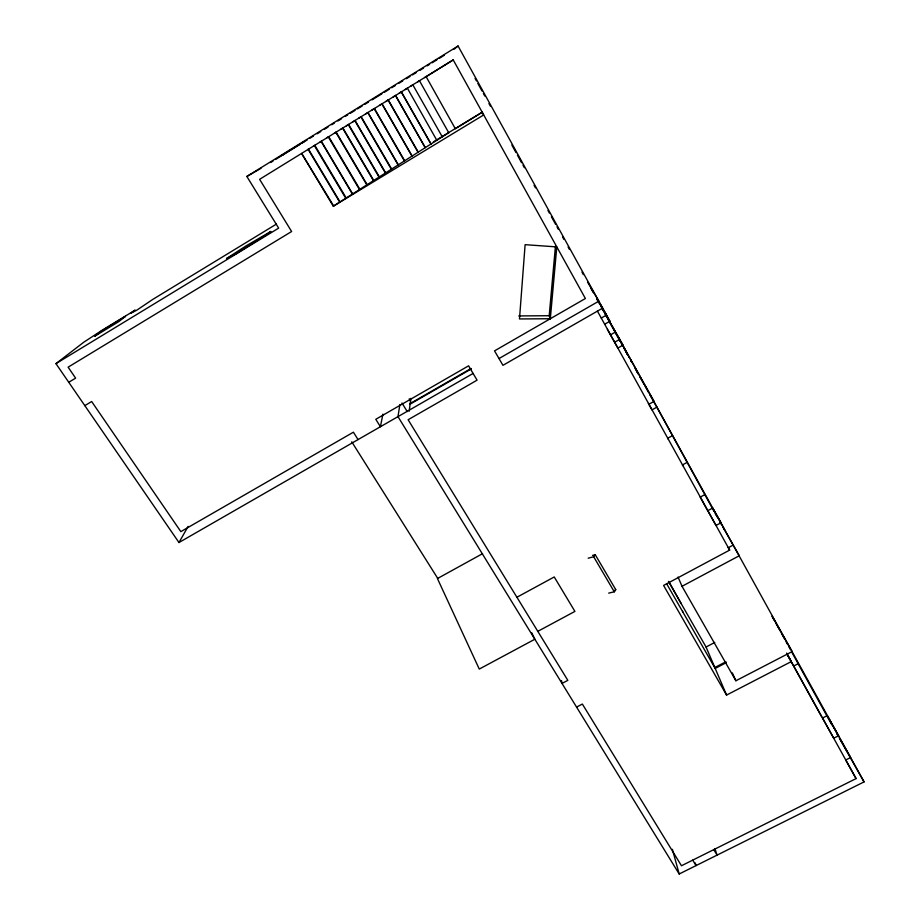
<?xml version="1.0" encoding="UTF-8"?>
<svg xmlns="http://www.w3.org/2000/svg" width="920" height="920" viewBox="0 0 920 920"><rect width="100%" height="100%" fill="white"/><g stroke="black" fill="none" stroke-linecap="round" stroke-linejoin="round"><path stroke-width="1.38" d="M333.592 205.861L301.622 153.433L333.304 206.218L448.776 132.687M550.321 318.734L556.784 246.916L525.113 244.674L519.49 318.952L550.321 318.734L549.205 315.721L555.45 246.111M409.193 411.228L410.826 398.383M442.244 136.769L412.815 84.812L410.883 86.1M399.866 404.581L397.98 416.633L679.19 874L864.064 781.896L612.352 326.485M382.916 414.149L380.397 426.73L375.785 419.301L468.591 365.827L477.066 380.167L408.112 419.738L567.835 680.351L562.028 683.433L561.534 680.605M602.945 309.028L602.669 308.119L502.952 365.32L494.534 350.876L585.396 298.517L453.215 59.904L259.612 179.32L291.617 231.518L68.114 367.172L75.624 378.131L68.758 382.283M604.681 324.231L609.914 321.241L458.068 46L454.054 49.231M276.356 224.135L152.95 299.299L136.493 310.373L130.605 313.306L135.217 310.097L101.326 330.74L83.754 342.228L55.936 363.641L178.974 542.535L188.14 526.378M614.146 591.594L615.664 589.478M608.672 593.135L614.261 591.779L615.779 589.674L595.228 554.691L592.537 555.404M588.167 558.21L593.664 556.749L595.228 554.691M424.672 77.602L453.215 59.904M417.772 81.857L419.451 80.718L448.776 132.802M405.283 89.55L407.364 88.17L436.862 140.357M399.142 93.334L401.35 91.885L430.997 143.922M393.231 96.979L395.588 95.438L425.258 147.683L395.45 95.53M385.802 101.556L388.286 99.946L418.151 152.007M379.546 105.42L382.053 103.787L412.056 155.905M371.841 110.159L374.44 108.491L404.558 160.609M358.662 118.289L360.881 116.863L391.368 169.245M365.447 114.103L367.966 112.481L398.233 164.68M352.682 121.969L355.039 120.462L385.572 172.753M334.316 133.296L336.145 132.123L367.068 184.575M340.872 129.248L342.884 127.96L373.681 180.377M346.38 125.856L348.622 124.418L379.281 176.755M320.068 142.071L321.356 141.254L352.578 193.809M327.117 137.724L328.739 136.701L359.8 189.186M307.809 149.626L308.476 149.201L339.963 201.836M313.72 145.981L314.801 145.302L346.127 197.857M55.936 363.641L278.656 228.137L246.847 176.467L458.068 46M301.116 143.439L280.496 156.181L284.165 154.089M270.641 162.518L273.09 161M275.529 159.493L280.427 156.469M282.865 154.962L299.989 144.382M301.99 143.083L307.326 139.851M309.775 138.345L313.444 136.079M317.112 133.814L320.781 131.548M324.449 129.283L328.118 127.017M331.786 124.752L334.224 123.245M337.893 120.98L341.561 118.715M345.23 116.449L347.679 114.931M350.129 113.424L355.016 110.4M357.466 108.893L362.353 105.869M364.803 104.362L368.471 102.097M372.14 99.831L381.915 93.782M384.364 92.276L389.252 89.251M391.702 87.745L395.37 85.479M399.038 83.214L402.707 80.948M406.375 78.683L410.044 76.418M412.493 74.911L416.162 72.645M419.83 70.38L423.499 68.114M427.167 65.849L429.617 64.331M432.055 62.825L436.954 59.8M439.392 58.293L444.291 55.269M333.304 206.218L483.621 114.988L482.218 112.228L455.319 128.72L426.098 76.613M433.366 141.898L482.218 112.228M84.824 405.628L91.655 401.522L180.837 531.622L353.406 432.193L358.053 439.587M246.847 176.467L260.992 168.326M410.171 403.546L471.063 368.494M410.09 404.156L471.097 369.035M178.974 542.535L473.098 373.451M499.008 358.547L598.839 301.162L587.535 282.106M601.266 318.055L606.498 315.054L599.553 303.289L628.164 355.028M610.455 334.88L615.422 332.051L623.07 345.092L617.86 348.059L607.372 329.325M614.652 342.251L619.873 339.284M302.197 142.83L304.359 141.623M648.945 404.225L654.108 401.338L643.735 382.916M714.058 511.428L656.869 407.157L651.958 409.894L648.381 403.466M672.554 435.574L667.667 438.276L668.035 438.932M482.528 553.691L437.437 578.553L479.262 669.07L534.842 639.239L531.737 632.776M687.286 462.288L682.421 464.956L682.812 465.658M705.065 494.488L700.223 497.122L707.744 510.818M516.913 597.252L554.231 576.966L574.908 611.397L537.809 631.35M712.655 508.047L707.768 510.692L716.024 525.458L721.073 522.732L712.655 508.047L724.603 529.69M728.329 547.688L733.355 544.996M597.425 311.121L729.652 550.102L663.584 585.442L726.581 695.071L791.338 661.572L786.611 653.096M774.674 620.954L772.075 616.25L792.166 651.578L735.885 680.765L682.019 586.293L739.289 555.737L722.66 526.654M576.575 707.1L582.36 704.053L681.467 865.755L856.083 778.596L786.83 653.637M726.581 695.071L706.054 647.013L714.782 642.436M714.817 667.529L725.903 661.744M726.306 662.63L715.196 668.426L666.574 583.648M787.106 654.246L793.615 666.068L798.123 663.734L831.772 724.719M827.218 715.656L822.503 718.048L833.727 738.196L838.591 735.735L827.218 715.656L838.948 736.908M845.768 759.954L850.609 757.528L839.626 738.127M518.742 315.928L549.205 315.721M351.762 441.853L437.736 578.392M401.982 403.017L407.215 411.562M692.714 860.131L696.049 865.605L695.255 862.971M409.216 398.774L410.711 401.223M598.207 300.759L598.931 301.967M713.77 849.631L717.071 855.128L714.932 848.619M308.166 149.396L339.71 202.147M314.364 145.578L345.793 198.294M321.115 141.415L352.394 194.051M328.336 136.953L359.501 189.6M602.818 309.2L609.914 321.241M335.834 132.319L366.85 184.908M342.619 128.144L373.485 180.677M593.664 556.749L614.261 591.779M348.289 124.637L379.051 177.123M361.169 116.679L391.552 168.9M354.809 120.612L385.411 173.029M639.803 376.82L644.184 384.491M367.781 112.608L398.118 164.91M374.187 108.652L404.409 160.942M381.903 103.891L411.964 156.112M656.869 407.157L649.945 394.829M388.113 100.061L418.059 152.26M719.888 521.812L721.269 524.227M669.3 582.441L681.237 603.681M668.449 581.371L706.054 647.013M401.269 91.942L430.962 144.049M598.839 302.461L596.758 298.77L599.748 304.313M836.648 733.412L838.051 735.908M839.454 738.392L864.064 781.896M643.241 382.041L628.831 356.212M599.529 303.013L601.887 307.234M600.921 306.153L607.131 317.25M607.821 318.481L624.737 349.163M728.306 547.688L729.652 550.102M645.231 386.354L648.6 392.414M845.813 760.15L856.083 778.596M626.163 352.107L627.44 354.43M630.648 360.214L631.925 362.537M793.615 666.068L821.64 716.703M475.076 78.418L476.468 80.937M477.848 83.444L482.011 90.999M483.402 93.506L484.794 96.025M488.957 103.569L490.348 106.087M511.865 145.084L516.028 152.628M517.419 155.135L521.582 162.69M522.974 165.197L524.365 167.716M534.083 185.322L535.463 187.841M547.963 210.484L549.355 213.003M551.436 216.775L555.599 224.319M556.991 226.837L558.371 229.344M562.534 236.9L563.925 239.407M568.088 246.962L569.48 249.469M581.98 272.113L583.36 274.631M590.962 288.385L593.308 292.652M602.151 308.591L603.508 311.041M604.854 313.49L620.068 341.124M621.425 343.585L622.782 346.046M624.139 348.507L627.532 354.66M635.099 368.276L638.399 374.359M715.277 513.636L717.117 516.959M775.974 623.311L780.079 630.775M781.448 633.27L784.863 639.492M786.232 641.976L787.612 644.46M788.981 646.956L790.349 649.439M791.683 651.877L798.123 663.734M626.06 351.589L629.383 357.638M630.717 360.065L632.04 362.48M636.421 370.599L637.629 372.83M732.331 672.911L735.885 680.765M678.051 577.07L682.019 586.293M682.536 611.248L682.87 612.064M672.382 849.309L679.19 874M125.43 316.388L118.956 321.494L94.714 336.26L101.637 330.878L125.43 316.388M264.937 235.6L236.314 253.644L226.573 258.52L245.847 246.008L270.928 231.414L264.937 235.6"/></g></svg>
